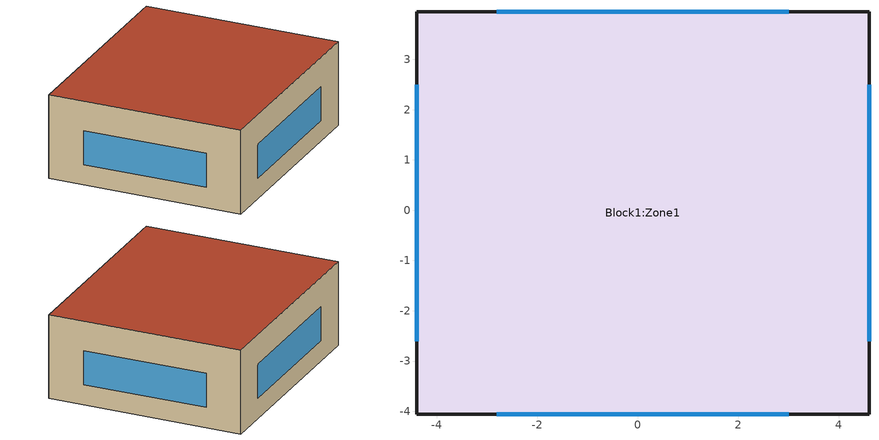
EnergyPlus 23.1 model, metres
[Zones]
Block1:Zone1
 floor ground (Project ground floor): 4.6,-4.06 -4.4,-4.06 -4.4,3.94 4.6,3.94 z0
 wall outside (Project wall): 4.6,-4.06 4.6,3.94 -4.4,3.94 -4.4,-4.06 4.6,-4.06 z0:3.5
 window (1001): 4.6,-2.61 4.6,2.5 / 3,3.94 -2.81,3.94 / -4.4,2.5 -4.4,-2.61 / -2.81,-4.06 3,-4.06 z0.84:2.26
 roof outside (Project flat roof): -4.4,-4.06 4.6,-4.06 4.6,3.94 -4.4,3.94 z3.5
[Building]
Building: North Axis=0; Terrain=Suburbs; Loads Convergence Tolerance Value=0.04; Temperature Convergence Tolerance Value=0.4; Solar Distribution=FullExterior; Maximum Number of Warmup Days=25; Minimum Number of Warmup Days=6
[Site:Location]
box (O1-O1:31-12)  (01-01:31-12): Latitude=57.72; Longitude=12; Time Zone=1; Elevation=2
[SizingPeriod:DesignDay] Day of Month=15; Humidity Condition Type=WetBulb; Barometric Pressure=101301; Wind Direction=0; Rain Indicator=No; Snow Indicator=No
Name | Month | Day Type | Maximum DryBulb Temperature | Daily DryBulb Temperature Range | Wetbulb or DewPoint at Maximum DryBulb | Wind Speed | Daylight Saving Time Indicator | Solar Model Indicator | Sky Clearness
Summer Design Day in box (O1-O1:31-12) Jul | 7 | SummerDesignDay | 29.4 | 11.2 | 19.3 | 0 | Yes | ASHRAEClearSky | 0.98
Summer Design Day in box (O1-O1:31-12) Aug | 8 | SummerDesignDay | 28.3 | 10.9 | 18.8 | 0 | Yes | ASHRAEClearSky | 0.98
Summer Design Day in box (O1-O1:31-12) Sep | 9 | SummerDesignDay | 24.3 | 9.2 | 16.8 | 0 | Yes | ASHRAEClearSky | 0.98
Winter Design Day in box (O1-O1:31-12) | 1 | WinterDesignDay | -12.1 | 0 | -12.1 | 11 | No |  | 0
[Site:GroundTemperature:BuildingSurface]
18, 18, 18, 18, 18, 18, 18, 18, 18, 18, 18, 18
[Site:GroundTemperature:FCfactorMethod]
January Ground Temperature=-0.66; February Ground Temperature=-1.36; March Ground Temperature=-0.11; April Ground Temperature=1.84; May Ground Temperature=6.93; June Ground Temperature=10.86; July Ground Temperature=13.52; August Ground Temperature=14.33; September Ground Temperature=12.95; October Ground Temperature=9.9; November Ground Temperature=5.82; December Ground Temperature=2.03
[Site:GroundTemperature:Shallow]
14, 14, 14, 14, 14, 14, 14, 14, 14, 14, 14, 14
[Site:GroundTemperature:Deep]
14, 14, 14, 14, 14, 14, 14, 14, 14, 14, 14, 14
[Site:GroundReflectance]
0.2, 0.2, 0.2, 0.2, 0.2, 0.2, 0.2, 0.2, 0.2, 0.2, 0.2, 0.2
[Site:GroundReflectance:SnowModifier]
2, 2
[Material] Roughness=Rough; Thermal Absorptance=0.9
Name | Thickness | Conductivity | Density | Specific Heat | Solar Absorptance | Visible Absorptance
Urea Formaldehyde Foam_O.1327 | 0.1327 | 0.04 | 10 | 1400 | 0.6 | 0.6
Cast Concrete_O.1 | 0.1 | 1.13 | 2000 | 1000 | 0.6 | 0.6
Floor/Roof Screed_O.O7 | 0.07 | 0.41 | 1200 | 840 | 0.73 | 0.73
Timber Flooring_O.O3 | 0.03 | 0.14 | 650 | 1200 | 0.78 | 0.78
Asphalt 1_O.O1 | 0.01 | 0.7 | 2100 | 1000 | 0.85 | 0.9
MW Glass Wool (rolls)_O.1445 | 0.1445 | 0.04 | 12 | 840 | 0.6 | 0.6
Plasterboard_O.O13 | 0.013 | 0.25 | 2800 | 896 | 0.5 | 0.5
Brickwork Outer_O.1 | 0.1 | 0.84 | 1700 | 800 | 0.7 | 0.7
XPS Extruded Polystyrene  - CO2 Blowing_O.O795 | 0.0795 | 0.034 | 35 | 1400 | 0.6 | 0.6
Concrete Block (Medium)_O.1 | 0.1 | 0.51 | 1400 | 1000 | 0.6 | 0.6
Gypsum Plastering_O.O13 | 0.013 | 0.4 | 1000 | 1000 | 0.5 | 0.5
[Material:NoMass]
3_RVAL_3: Roughness=Rough; Thermal Resistance=0.18; Thermal Absorptance=0.9; Solar Absorptance=0.7; Visible Absorptance=0.7
[WindowMaterial:Glazing]
3: Optical Data Type=SpectralAverage; Thickness=0.006; Solar Transmittance at Normal Incidence=0.775; Front Side Solar Reflectance at Normal Incidence=0.071; Back Side Solar Reflectance at Normal Incidence=0.071; Visible Transmittance at Normal Incidence=0.881; Front Side Visible Reflectance at Normal Incidence=0.08; Back Side Visible Reflectance at Normal Incidence=0.08; Infrared Transmittance at Normal Incidence=0; Front Side Infrared Hemispherical Emissivity=0.84; Back Side Infrared Hemispherical Emissivity=0.84; Conductivity=0.9; Dirt Correction Factor for Solar and Visible Transmittance=1
[WindowMaterial:Gas]
1001: Gas Type=Air; Thickness=0.006
[WindowMaterial:Blind]
20002: Slat Orientation=Horizontal; Slat Width=0.025; Slat Separation=0.01875; Slat Thickness=0.001; Slat Angle=45; Slat Conductivity=0.9; Slat Beam Solar Transmittance=0; Front Side Slat Beam Solar Reflectance=0.5; Back Side Slat Beam Solar Reflectance=0.5; Slat Diffuse Solar Transmittance=0; Front Side Slat Diffuse Solar Reflectance=0.5; Back Side Slat Diffuse Solar Reflectance=0.5; Slat Beam Visible Transmittance=0; Front Side Slat Beam Visible Reflectance=0.5; Back Side Slat Beam Visible Reflectance=0.5; Slat Diffuse Visible Transmittance=0; Front Side Slat Diffuse Visible Reflectance=0.5; Back Side Slat Diffuse Visible Reflectance=0.5; Slat Infrared Hemispherical Transmittance=0; Front Side Slat Infrared Hemispherical Emissivity=0.9; Back Side Slat Infrared Hemispherical Emissivity=0.9; Blind to Glass Distance=0.05; Blind Top Opening Multiplier=0.5; Blind Bottom Opening Multiplier=0.5; Blind Left Side Opening Multiplier=0.5; Blind Right Side Opening Multiplier=0.5; Minimum Slat Angle=0; Maximum Slat Angle=180
[Construction]
Project ground floor: Urea Formaldehyde Foam_O.1327, Cast Concrete_O.1, Floor/Roof Screed_O.O7, Timber Flooring_O.O3
Project flat roof: Asphalt 1_O.O1, MW Glass Wool (rolls)_O.1445, 3_RVAL_3, Plasterboard_O.O13
Project wall: Brickwork Outer_O.1, XPS Extruded Polystyrene  - CO2 Blowing_O.O795, Concrete Block (Medium)_O.1, Gypsum Plastering_O.O13
1001: 3, 1001, 3
2001: 3, 1001, 3, 20002
[Zone]
Block1:Zone1: Type=1; Multiplier=1; Volume=218.3903; Floor Area=62.3972; Zone Inside Convection Algorithm=TARP; Part of Total Floor Area=Yes
[WindowShadingControl]
1001-Block1:Zone1: Zone=Block1:Zone1; Shading Type=InteriorBlind; Construction with Shading=2001; Shading Control Type=OnIfScheduleAllows; Schedule=Office_OpenOff_Occ; Shading Control Is Scheduled=Yes; Glare Control Is Active=No; Type of Slat Angle Control for Blinds=FixedSlatAngle; Setpoint 2=0; Multiple Surface Control Type=Sequential; Fenestration Surface 1=Block1:Zone1_Wall_2_0_0_0_0_0_Win; Fenestration Surface 2=Block1:Zone1_Wall_3_0_0_0_0_0_Win; Fenestration Surface 3=Block1:Zone1_Wall_4_0_0_0_0_0_Win; Fenestration Surface 4=Block1:Zone1_Wall_5_0_0_0_0_0_Win
[PEOPLE]
People Block1:Zone1: Zone or ZoneList or Space or SpaceList=Block1:Zone1; Number of People Schedule=Office_OpenOff_Occ; Number of People Calculation Method=People/Area; People per Floor Area=0.111; Fraction Radiant=0.3; Sensible Heat Fraction=AutoCalculate; Activity Level Schedule=Activity Schedule 10; Carbon Dioxide Generation Rate=3.82e-08; Enable ASHRAE 55 Comfort Warnings=No; Mean Radiant Temperature Calculation Type=ZoneAveraged; Work Efficiency Schedule=Work efficiency; Clothing Insulation Calculation Method=ClothingInsulationSchedule; Clothing Insulation Schedule=Clothing Schedule 10; Air Velocity Schedule=AirVelocitySchedule
[Lights]
Block1:Zone1: Zone or ZoneList or Space or SpaceList=Block1:Zone1; Schedule=Office_OpenOff_Light; Design Level Calculation Method=Watts/Area; Watts per Zone Floor Area=20; Return Air Fraction=0; Fraction Radiant=0.42; Fraction Visible=0.18; Fraction Replaceable=1
[OtherEquipment]
Block1:Zone1 Equipment gain 1: Fuel Type=Electricity; Zone or ZoneList or Space or SpaceList=Block1:Zone1; Schedule=Office_OpenOff_Equip; Design Level Calculation Method=Watts/Area; Power per Zone Floor Area=11.77; Fraction Latent=0; Fraction Radiant=0.2; Fraction Lost=0; Carbon Dioxide Generation Rate=0; EndUse Subcategory=ELECTRIC EQUIPMENT#Block1:Zone1#05
[ZoneInfiltration:DesignFlowRate]
Block1:Zone1 Infiltration: Zone or ZoneList or Space or SpaceList=Block1:Zone1; Schedule=On 24/7; Design Flow Rate Calculation Method=Flow/zone; Design Flow Rate=0.042465; Constant Term Coefficient=1; Temperature Term Coefficient=0; Velocity Term Coefficient=0; Velocity Squared Term Coefficient=0
[DesignSpecification:OutdoorAir]
Block1:Zone1: Outdoor Air Method=Sum; Outdoor Air Flow per Person=0.01; Outdoor Air Flow per Zone Floor Area=0; Outdoor Air Flow per Zone=0; Outdoor Air Flow Air Changes per Hour=0; Outdoor Air Schedule=Office_OpenOff_Occ
[DesignSpecification:ZoneAirDistribution]
Block1:Zone1: Zone Air Distribution Effectiveness in Cooling Mode=1; Zone Air Distribution Effectiveness in Heating Mode=1
[Sizing:Zone]
Block1:Zone1: Zone Cooling Design Supply Air Temperature Input Method=SupplyAirTemperature; Zone Cooling Design Supply Air Temperature=12; Zone Cooling Design Supply Air Temperature Difference=0; Zone Heating Design Supply Air Temperature Input Method=SupplyAirTemperature; Zone Heating Design Supply Air Temperature=35; Zone Heating Design Supply Air Temperature Difference=0; Zone Cooling Design Supply Air Humidity Ratio=0.0077; Zone Heating Design Supply Air Humidity Ratio=0.0156; Design Specification Outdoor Air Object=Block1:Zone1; Zone Heating Sizing Factor=1.25; Zone Cooling Sizing Factor=1.15; Cooling Design Air Flow Method=DesignDay; Cooling Minimum Air Flow Fraction=0; Heating Design Air Flow Method=DesignDay; Design Specification Zone Air Distribution Object=Block1:Zone1; Account for Dedicated Outdoor Air System=No; Dedicated Outdoor Air System Control Strategy=NeutralSupplyAir; Dedicated Outdoor Air Low Setpoint Temperature for Design=autosize; Dedicated Outdoor Air High Setpoint Temperature for Design=autosize; Zone Load Sizing Method=Sensible Load Only No Latent Load; Zone Latent Cooling Design Supply Air Humidity Ratio Input Method=HumidityRatioDifference; Zone Cooling Design Supply Air Humidity Ratio Difference=0.005; Zone Latent Heating Design Supply Air Humidity Ratio Input Method=HumidityRatioDifference; Zone Humidification Design Supply Air Humidity Ratio Difference=0.005
[ZoneControl:Thermostat]
Block1:Zone1 Thermostat: Zone or ZoneList=Block1:Zone1; Control Type Schedule=Zone Control Type Sched; Control 1=Dual Setpoint - Zone Block1:Zone1
[ThermostatSetpoint:DualSetpoint]
Dual Setpoint - Zone Block1:Zone1: Heating Setpoint Temperature Schedule=Block1:Zone1 Heating Setpoint Schedule; Cooling Setpoint Temperature Schedule=Block1:Zone1 Cooling SP Sch
[ZoneHVAC:IdealLoadsAirSystem]
Block1:Zone1 Ideal Loads Air: Maximum Heating Supply Air Temperature=35; Minimum Cooling Supply Air Temperature=12; Maximum Heating Supply Air Humidity Ratio=0.0156; Minimum Cooling Supply Air Humidity Ratio=0.0077; Heating Limit=LimitCapacity; Maximum Heating Air Flow Rate=Autosize; Maximum Sensible Heating Capacity=Autosize; Maximum Cooling Air Flow Rate=0; Heating Availability Schedule=Block1:Zone1 Heating Availability Sch; Cooling Availability Schedule=Block1:Zone1 Cooling Availability Sch; Dehumidification Control Type=None; Humidification Control Type=None; Outdoor Air Economizer Type=NoEconomizer; Heat Recovery Type=None
[Zone equipment]
Block1:Zone1: Block1:Zone1 Ideal Loads Air
[Schedule:Day:Hourly]
Summer Control Type Day Sch; Winter Control Type Day Sch: 4, 4, 4, 4, 4, 4, 4, 4, 4, 4, 4, 4, 4, 4, 4, 4, 4, 4, 4, 4, 4, 4, 4, 4
[Schedule:Week:Daily]
Summer Control Type Week Sch: Summer Control Type Day Sch, Summer Control Type Day Sch, Summer Control Type Day Sch, Summer Control Type Day Sch, Summer Control Type Day Sch, Summer Control Type Day Sch, Summer Control Type Day Sch, Summer Control Type Day Sch, Summer Control Type Day Sch, Summer Control Type Day Sch, Summer Control Type Day Sch, Summer Control Type Day Sch
Winter Control Type Week Sch: Winter Control Type Day Sch, Winter Control Type Day Sch, Winter Control Type Day Sch, Winter Control Type Day Sch, Winter Control Type Day Sch, Winter Control Type Day Sch, Winter Control Type Day Sch, Winter Control Type Day Sch, Winter Control Type Day Sch, Winter Control Type Day Sch, Winter Control Type Day Sch, Winter Control Type Day Sch
[Schedule:Year]
Zone Control Type Sched: Winter Control Type Week Sch, 1, 1, 3, 31, Summer Control Type Week Sch, 4, 1, 9, 30, Winter Control Type Week Sch, 10, 1, 12, 31
[Schedule:Compact]
Work efficiency; Block1:Zone1 Cooling Availability Sch: Through: 12/31, For: AllDays, Until: 24:00, 0
AirVelocitySchedule: Through: 12/31, For: AllDays, Until: 24:00, .137
On 24/7: Through: 12/31, For: AllDays, Until: 24:00, 1
Office_OpenOff_Occ: Through: 31 Dec, For: Weekdays SummerDesignDay, Until: 07:00, 0, Until: 08:00, 0.25, Until: 09:00, 0.5, Until: 12:00, 1, Until: 14:00, 0.75, Until: 17:00, 1, Until: 18:00, 0.5, Until: 19:00, 0.25, Until: 24:00, 0, For: Weekends, Until: 24:00, 0, For: Holidays, Until: 24:00, 0, For: WinterDesignDay AllOtherDays, Until: 24:00, 0
Office_OpenOff_Equip: Through: 31 Dec, For: Weekdays SummerDesignDay, Until: 07:00, 0.05394, Until: 20:00, 1, Until: 24:00, 0.05394, For: Weekends, Until: 24:00, 0.05394, For: Holidays, Until: 24:00, 0.05394, For: WinterDesignDay AllOtherDays, Until: 24:00, 0
Office_OpenOff_Light: Through: 31 Dec, For: Weekdays SummerDesignDay, Until: 07:00, 0, Until: 19:00, 1, Until: 24:00, 0, For: Weekends, Until: 24:00, 0, For: Holidays, Until: 24:00, 0, For: WinterDesignDay AllOtherDays, Until: 24:00, 0
Activity Schedule 10: Through: 12/31, For: AllDays, Until: 24:00, 110.7
Clothing Schedule 10: Through: 4/1, For: AllDays, Until: 24:00, 1, Through: 9/30, For: AllDays, Until: 24:00, .5, Through: 12/31, For: AllDays, Until: 24:00, 1
Block1:Zone1 Heating Setpoint Schedule: Through: 31 Dec, For: Weekdays SummerDesignDay, Until: 05:00, 12, Until: 19:00, 22, Until: 24:00, 12, For: WinterDesignDay, Until: 24:00, 22, For: Weekends, Until: 24:00, 12, For: Holidays, Until: 24:00, 12, For: AllOtherDays, Until: 24:00, -50
Block1:Zone1 Heating Availability Sch: Through: 31 Dec, For: Weekdays SummerDesignDay, Until: 05:00, 1, Until: 19:00, 1, Until: 24:00, 1, For: WinterDesignDay, Until: 24:00, 1, For: Weekends, Until: 24:00, 1, For: Holidays, Until: 24:00, 1, For: AllOtherDays, Until: 24:00, 0
Block1:Zone1 Cooling SP Sch: Through: 12/31, For: AllDays, Until: 24:00, 100
[AIRFLOWNETWORK:MULTIZONE:COMPONENT:DETAILEDOPENING] Air Mass Flow Coefficient When Opening is Closed=0.00014; Air Mass Flow Exponent When Opening is Closed=0.65; Type of Rectangular Large Vertical Opening LVO=NonPivoted; Extra Crack Length or Height of Pivoting Axis=0; Number of Sets of Opening Factor Data=2; Opening Factor 1=0; Discharge Coefficient for Opening Factor 1=0.65; Width Factor for Opening Factor 1=0; Height Factor for Opening Factor 1=0; Start Height Factor for Opening Factor 1=0; Opening Factor 2=1; Discharge Coefficient for Opening Factor 2=0.65; Width Factor for Opening Factor 2=1e-08; Height Factor for Opening Factor 2=1; Start Height Factor for Opening Factor 2=0; Opening Factor 3=0; Discharge Coefficient for Opening Factor 3=0; Width Factor for Opening Factor 3=0; Height Factor for Opening Factor 3=0; Start Height Factor for Opening Factor 3=0; Opening Factor 4=0; Discharge Coefficient for Opening Factor 4=0; Width Factor for Opening Factor 4=0; Height Factor for Opening Factor 4=0; Start Height Factor for Opening Factor 4=0
Block1:Zone1_Wall_2_0_0_0_0_0_Win; Block1:Zone1_Wall_3_0_0_0_0_0_Win; Block1:Zone1_Wall_4_0_0_0_0_0_Win; Block1:Zone1_Wall_5_0_0_0_0_0_Win
[AIRFLOWNETWORK:MULTIZONE:EXTERNALNODE] External Node Height=6.5; Symmetric Wind Pressure Coefficient Curve=No; Wind Angle Type=Absolute
Name | Wind Pressure Coefficient Curve
Block1:Zone1_Wall_2_0_0_0_0_0_Win.EN | Block1:Zone1_Wall_2_0_0_0_0_0_Win
Block1:Zone1_Wall_3_0_0_0_0_0_Win.EN | Block1:Zone1_Wall_3_0_0_0_0_0_Win
Block1:Zone1_Wall_4_0_0_0_0_0_Win.EN | Block1:Zone1_Wall_4_0_0_0_0_0_Win
Block1:Zone1_Wall_5_0_0_0_0_0_Win.EN | Block1:Zone1_Wall_5_0_0_0_0_0_Win
[AIRFLOWNETWORK:MULTIZONE:WINDPRESSURECOEFFICIENTARRAY]
Cp Data: Wind Direction 1=0; Wind Direction 2=45; Wind Direction 3=90; Wind Direction 4=135; Wind Direction 5=180; Wind Direction 6=225; Wind Direction 7=270; Wind Direction 8=315
[AIRFLOWNETWORK:MULTIZONE:WINDPRESSURECOEFFICIENTVALUES] AirflowNetworkMultiZoneWindPressureCoefficientArray=Cp Data; Wind Pressure Coefficient Value 1=-0.6; Wind Pressure Coefficient Value 2=-0.5; Wind Pressure Coefficient Value 3=-0.4; Wind Pressure Coefficient Value 4=-0.5; Wind Pressure Coefficient Value 5=-0.6; Wind Pressure Coefficient Value 6=-0.5; Wind Pressure Coefficient Value 7=-0.4; Wind Pressure Coefficient Value 8=-0.5
Block1:Zone1_Wall_2_0_0_0_0_0_Win; Block1:Zone1_Wall_3_0_0_0_0_0_Win; Block1:Zone1_Wall_4_0_0_0_0_0_Win; Block1:Zone1_Wall_5_0_0_0_0_0_Win
